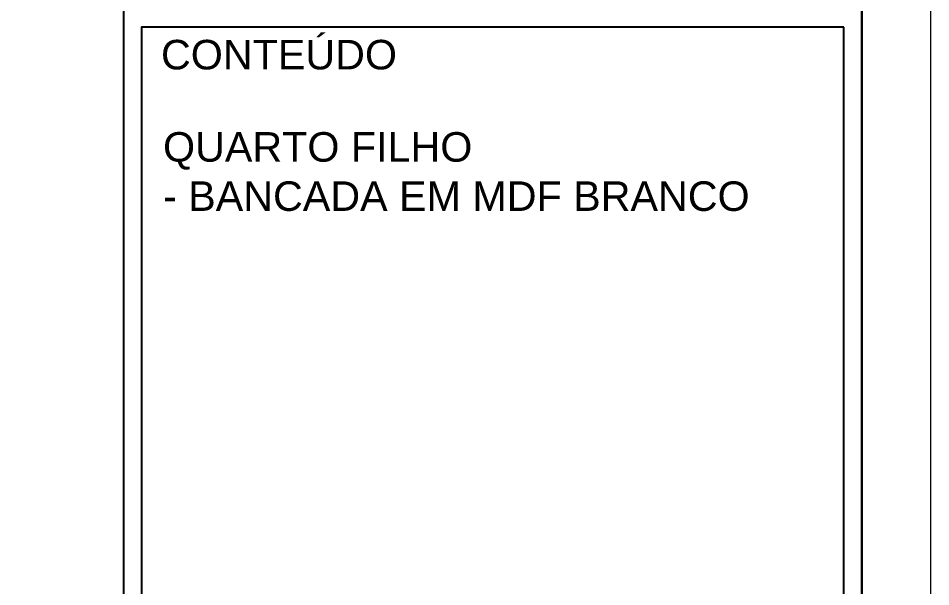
# Model space of a CAD drawing. Extents: x 126968 to 132038, y -1805 to 3860.
# Drawn here: x 130387.6 to 130552.7, y -1585.1 to -1482.2 of the extents above; entities that cross this region are included whole.
import ezdxf

# ---------------------------------------------------------------- set-up
doc = ezdxf.new("R2010")
doc.units = 0
doc.header["$MEASUREMENT"] = 0
for name, color, linetype, lineweight in [('PENA 03', 3, 'CONTINUOUS', 15), ('PENA 04', 4, 'CONTINUOUS', 20), ('PENA 05', 5, 'CONTINUOUS', 25)]:
    doc.layers.add(name, color=color, linetype=linetype, lineweight=lineweight)
doc.layers.add('PENA01', color=1, linetype='CONTINUOUS')
doc.layers.add('PENA02', color=2, linetype='CONTINUOUS')
doc.styles.add('Arial', font='arial.ttf', dxfattribs={"height": 0.3125})

msp = doc.modelspace()

# ---------------------------------------------------------------- linework, layer by layer
at = {"layer": 'PENA 03'}
msp.add_lwpolyline([(129810.243, -1805.203), (130552.743, -1805.203), (130552.743, -1280.203), (129810.243, -1280.203)], close=True, dxfattribs=at)
at = {"layer": 'PENA 05'}
for p, q in [((130406.649, -1295.921), (130406.649, -1792.703)), ((130540.243, -1792.703), (130540.243, -1295.921))]:
    msp.add_line(p, q, dxfattribs=at)
msp.add_lwpolyline([(129852.743, -1292.703), (130540.243, -1292.703), (130540.243, -1792.703), (129852.743, -1792.703)], close=True, dxfattribs=at)
at = {"layer": 'PENA01'}
msp.add_lwpolyline([(130537.037, -1483.784), (130409.888, -1483.784), (130409.888, -1686.339), (130537.037, -1686.339)], close=True, dxfattribs=at)

# ---------------------------------------------------------------- texts
at = {"layer": 'PENA 04', "color": 3, "insert": (130413.804, -1502.792), "char_height": 5.34375, "width": 249.85444, "attachment_point": 1, "style": 'Arial'}
msp.add_mtext('QUARTO FILHO\\P- BANCADA EM MDF BRANCO', dxfattribs=at)
at = {"layer": 'PENA02', "color": 2, "style": 'Arial'}
msp.add_text('CONTEÚDO', height=5.3438, dxfattribs=at).set_placement((130413.436, -1491.436))

doc.saveas('drawing.dxf')
